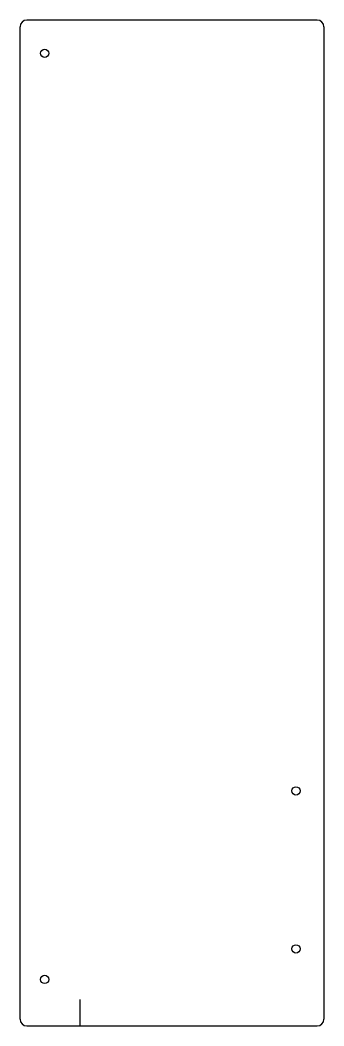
# Model space of a CAD drawing. Header units: millimetres. Extents: x -18 to 73, y 0 to 303.
import ezdxf

# ---------------------------------------------------------------- set-up
doc = ezdxf.new("R2010")
doc.units = ezdxf.units.MM
doc.header["$PDSIZE"] = -1

msp = doc.modelspace()

# ---------------------------------------------------------------- linework, layer by layer
at = {"color": 7, "linetype": 'Continuous', "lineweight": 25}
for p, q in [((71.42, 303), (-16.06, 303)), ((-18.06, 2), (-18.06, 301)), ((73.42, 301), (73.42, 2)), ((-16.06, 0), (71.42, 0))]:
    msp.add_line(p, q, dxfattribs=at)
at = {"color": 7, "linetype": 'Continuous'}
for q in [(0, 7.94), (3.97, 0)]:
    msp.add_line((0, 0), q, dxfattribs=at)
at = {"color": 7, "linetype": 'Continuous', "lineweight": 25}
for centre in [(-10.66, 293), (65.02, 70.8), (65.02, 23.2), (-10.66, 14)]:
    msp.add_circle(centre, 1.25, dxfattribs=at)
for centre, start, end in [((71.42, 301), 0, 90), ((-16.06, 301), 90, 180), ((-16.06, 2), 180, 270), ((71.42, 2), 270, 0)]:
    msp.add_arc(centre, 2, start, end, dxfattribs=at)
at = {"color": 7, "linetype": 'Continuous'}
msp.add_point((0, 0), dxfattribs=at)

doc.saveas('drawing.dxf')
